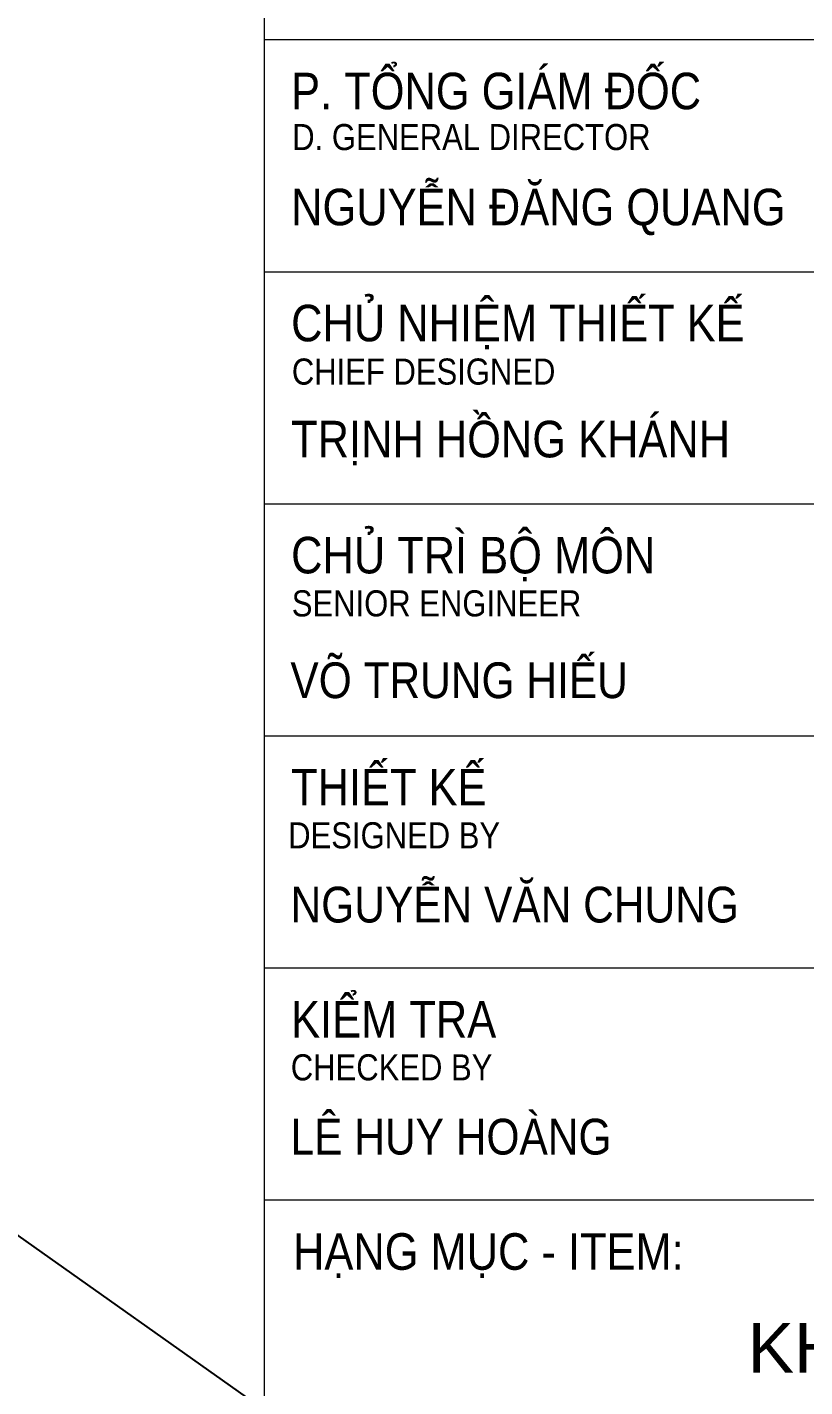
# Model space of a CAD drawing. Header units: millimetres. Extents: x -121190 to 167528, y -50070 to 22631.
# Drawn here: x 159703 to 163615, y -5902 to 941 of the extents above; entities that cross this region are included whole.
import ezdxf
from ezdxf.enums import TextEntityAlignment as Align

# ---------------------------------------------------------------- set-up
doc = ezdxf.new("R2010")
doc.units = ezdxf.units.MM
doc.header["$MEASUREMENT"] = 0
doc.layers.get('DEFPOINTS').update_dxf_attribs({"color": 87})
for name, color, linetype, lineweight in [('KHUNGTEN', 7, 'Continuous', 20), ('Xref khung ten  A3 TKCS$0$A-KY HIEU', 34, 'Continuous', 20), ('Xref khung ten  A3 TKCS$0$A-TEXT', 9, 'Continuous', 18)]:
    doc.layers.add(name, color=color, linetype=linetype, lineweight=lineweight)
doc.styles.add('Xref khung ten  A3 TKCS$0$AA - Arial - Regular', font='arial.ttf', dxfattribs={"height": 250})
doc.styles.add('Xref khung ten  A3 TKCS$0$ARIAL', font='arial.ttf')

# ---------------------------------------------------------------- blocks, each defined once
blk = doc.blocks.new('Xref khung ten  A3 TKCS')
at = {"layer": 'Xref khung ten  A3 TKCS$0$A-KY HIEU', "color": 0}
for p, q in [((-57376.705, -13646.66), (-57376.705, -13933.853)), ((-57376.705, -13822.889), (-57315.382, -13822.889)), ((-57376.705, -13834.569), (-57315.382, -13834.569)), ((-57376.705, -13846.25), (-57315.382, -13846.25)), ((-57376.705, -13857.93), (-57315.382, -13857.93)), ((-57376.705, -13869.611), (-57315.382, -13869.611)), ((-57376.705, -13881.291), (-57315.382, -13881.291))]:
    blk.add_line(p, q, dxfattribs=at)
at = {"layer": 'Xref khung ten  A3 TKCS$0$A-TEXT', "style": 'Xref khung ten  A3 TKCS$0$ARIAL', "width": 0.85}
for s, height, p in [('P. TỔNG GIÁM ĐỐC', 1.83967, (-57375.343, -13826.393)), ('NGUYỄN ĐĂNG QUANG', 1.83967, (-57375.343, -13832.233)), ('CHỦ NHIỆM THIẾT KẾ', 1.83967, (-57375.343, -13838.073)), ('TRỊNH HỒNG KHÁNH', 1.83967, (-57375.343, -13843.914)), ('CHỦ TRÌ BỘ MÔN', 1.83967, (-57375.343, -13849.754)), ('VÕ TRUNG HIẾU', 1.8, (-57375.381, -13856.033)), ('THIẾT KẾ', 1.8397, (-57375.343, -13861.434)), ('NGUYỄN VĂN CHUNG', 1.8, (-57375.373, -13867.325)), ('KIỂM TRA', 1.8397, (-57375.343, -13873.115)), ('LÊ HUY HOÀNG', 1.8, (-57375.373, -13879.005))]:
    blk.add_text(s, height=height, dxfattribs=at).set_placement(p)
for s, height, p in [('D. GENERAL DIRECTOR', 1.31405, (-57375.288, -13827.791)), ('CHIEF DESIGNED', 1.31405, (-57375.308, -13839.595)), ('SENIOR ENGINEER', 1.31405, (-57375.31, -13851.263)), ('DESIGNED BY', 1.31405, (-57375.491, -13862.938)), ('CHECKED BY', 1.3141, (-57375.361, -13874.616)), ('HẠNG MỤC - ITEM:', 1.83967, (-57375.247, -13883.886))]:
    blk.add_text(s, height=height, dxfattribs=at).set_placement(p, align=Align.MIDDLE_LEFT)
at = {"layer": 'Xref khung ten  A3 TKCS$0$A-TEXT', "style": 'Xref khung ten  A3 TKCS$0$AA - Arial - Regular'}
blk.add_text('KHU A', height=2.5, dxfattribs=at).set_placement((-57347.031, -13888.734), align=Align.MIDDLE_CENTER)

msp = doc.modelspace()

# ---------------------------------------------------------------- linework, layer by layer
at = {"layer": 'DEFPOINTS', "color": 6}
msp.add_line((125528.3, 18991.8), (167528.3, -10708.2), dxfattribs=at)

# ---------------------------------------------------------------- block references
at = {"layer": 'KHUNGTEN', "xscale": 100, "yscale": 100, "zscale": 100}
msp.add_blockref('Xref khung ten  A3 TKCS', (5898565, 1383167.5), dxfattribs=at)

doc.saveas('drawing.dxf')
